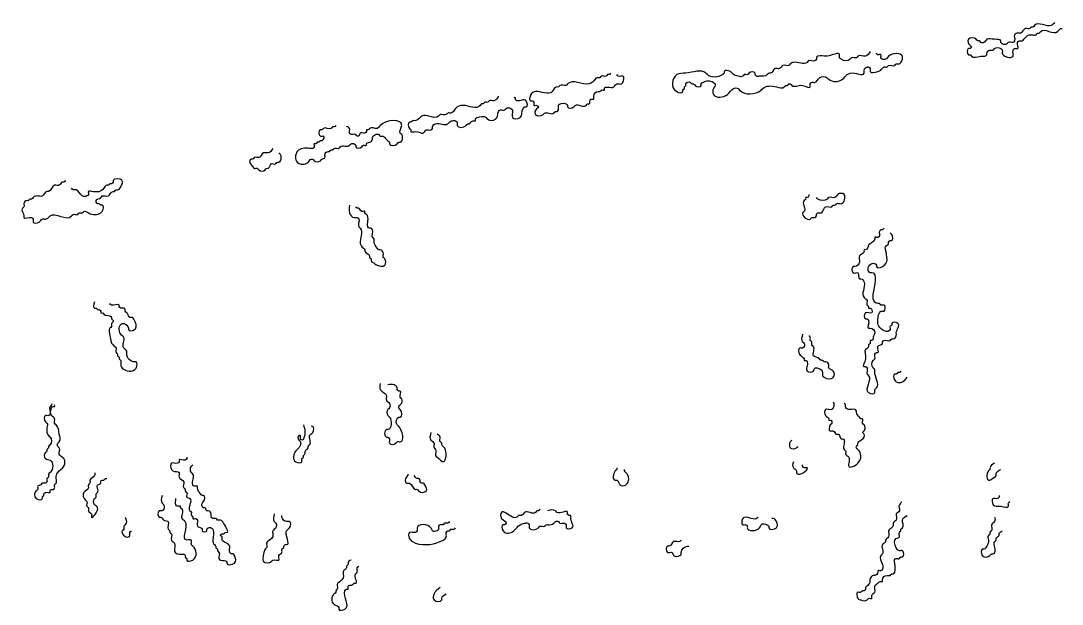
# Model space of a CAD drawing. Header units: metres. Extents: x 0 to 100, y 0 to 141.
# Drawn here: x 60.12 to 77.08, y 128.18 to 137.68 of the extents above; entities that cross this region are included whole.
import ezdxf

# ---------------------------------------------------------------- set-up
doc = ezdxf.new("R2010")
doc.units = ezdxf.units.M

msp = doc.modelspace()

# ---------------------------------------------------------------- linework, layer by layer
for points in [[(76.95, 137.65), (76.9, 137.6), (76.625, 137.6), (76.6, 137.575), (76.575, 137.575), (76.55, 137.55), (76.475, 137.55), (76.4, 137.475), (76.35, 137.475), (76.3, 137.45), (76.3, 137.35), (76.275, 137.325), (76.2, 137.325), (76.175, 137.3), (76.1, 137.3), (76.075, 137.325), (76.075, 137.35), (75.975, 137.375), (75.85, 137.375), (75.8, 137.325), (75.75, 137.325), (75.725, 137.35), (75.7, 137.35), (75.675, 137.375), (75.55, 137.375), (75.575, 137.275), (75.6, 137.25), (75.575, 137.225), (75.55, 137.225), (75.55, 137.125), (75.575, 137.125), (75.6, 137.1), (75.75, 137.1), (75.85, 137.125), (75.85, 137.15), (75.9, 137.2), (75.95, 137.2), (75.975, 137.225), (76.075, 137.225), (76.1, 137.2), (76.1, 137.15), (76.275, 137.1), (76.275, 137.2), (76.3, 137.225), (76.35, 137.225), (76.35, 137.325), (76.375, 137.35), (76.425, 137.35), (76.45, 137.375), (76.575, 137.45), (76.65, 137.45), (76.675, 137.475), (76.7, 137.475), (76.725, 137.5), (77, 137.5), (77.05, 137.55), (77.075, 137.55)], [(73.95, 137.175), (73.875, 137.1), (73.75, 137.1), (73.725, 137.075), (73.65, 137.075), (73.625, 137.05), (73.475, 137.05), (73.45, 137.075), (73.45, 137.125), (73.25, 137.1), (73.1, 137.1), (73.075, 137.075), (73.075, 137.05), (73.05, 137.025), (72.95, 137.025), (72.925, 137), (72.7, 137), (72.65, 136.975), (72.625, 136.95), (72.525, 136.95), (72.475, 136.9), (72.4, 136.9), (72.325, 136.825), (72.3, 136.825), (72.275, 136.8), (72.15, 136.775), (72.1, 136.775), (72.075, 136.8), (72.075, 136.825), (71.975, 136.825), (71.95, 136.8), (71.9, 136.8), (71.875, 136.775), (71.8, 136.775), (71.725, 136.8), (71.675, 136.85), (71.575, 136.85), (71.575, 136.825), (71.55, 136.8), (71.3, 136.8), (71.275, 136.825), (70.95, 136.825), (70.8, 136.8), (70.8, 136.525), (70.9, 136.525), (70.9, 136.55), (70.925, 136.575), (70.925, 136.6), (70.95, 136.625), (70.95, 136.65), (71.025, 136.675), (71.05, 136.65), (71.075, 136.65), (71.1, 136.625), (71.2, 136.625), (71.2, 136.65), (71.225, 136.675), (71.4, 136.675), (71.425, 136.65), (71.4, 136.575), (71.4, 136.475), (71.625, 136.475), (71.725, 136.575), (71.8, 136.575), (71.825, 136.55), (72.175, 136.55), (72.2, 136.575), (72.425, 136.6), (72.55, 136.6), (72.575, 136.625), (72.6, 136.625), (72.625, 136.65), (72.65, 136.65), (72.675, 136.625), (72.85, 136.625), (72.975, 136.6), (72.975, 136.65), (73, 136.675), (73.05, 136.675), (73.125, 136.75), (73.25, 136.75), (73.275, 136.725), (73.5, 136.725), (73.575, 136.8), (73.625, 136.825), (73.85, 136.825), (73.85, 136.875), (73.9, 136.925), (73.925, 136.925), (73.95, 136.9), (73.95, 136.85), (74.075, 136.85), (74.125, 136.875), (74.175, 136.925), (74.225, 136.925), (74.25, 136.95), (74.35, 136.95), (74.375, 136.975), (74.425, 136.975), (74.45, 137), (74.475, 137.1), (74.25, 137.1), (74.2, 137.05), (74.15, 137.05), (74.125, 137.075), (74.125, 137.125), (74.075, 137.125), (74.05, 137.15)], [(69.725, 136.825), (69.7, 136.8), (69.675, 136.8), (69.65, 136.775), (69.575, 136.775), (69.55, 136.75), (69.5, 136.75), (69.475, 136.725), (69.375, 136.65), (69.025, 136.65), (69, 136.625), (68.9, 136.625), (68.875, 136.6), (68.85, 136.6), (68.775, 136.525), (68.5, 136.525), (68.425, 136.475), (68.425, 136.375), (68.45, 136.375), (68.475, 136.35), (68.475, 136.3), (68.525, 136.3), (68.55, 136.275), (68.525, 136.25), (68.5, 136.15), (68.625, 136.15), (68.65, 136.175), (68.8, 136.175), (68.825, 136.2), (68.85, 136.2), (68.875, 136.225), (68.875, 136.3), (69, 136.325), (69.025, 136.3), (69.025, 136.275), (69.125, 136.275), (69.15, 136.3), (69.325, 136.3), (69.35, 136.325), (69.375, 136.325), (69.4, 136.4), (69.45, 136.4), (69.45, 136.45), (69.525, 136.525), (69.55, 136.525), (69.575, 136.55), (69.625, 136.55), (69.625, 136.575), (69.775, 136.6), (69.825, 136.65), (69.9, 136.65), (69.925, 136.675), (69.925, 136.775), (69.85, 136.775), (69.825, 136.8)], [(67.9, 136.45), (67.825, 136.375), (67.75, 136.375), (67.725, 136.35), (67.675, 136.35), (67.65, 136.325), (67.625, 136.325), (67.6, 136.3), (67.325, 136.3), (67.2, 136.25), (67.125, 136.175), (67.075, 136.175), (67.05, 136.15), (66.95, 136.15), (66.925, 136.125), (66.65, 136.125), (66.625, 136.1), (66.525, 136.05), (66.5, 136.05), (66.475, 136.025), (66.45, 136.025), (66.45, 135.925), (66.475, 135.9), (66.475, 135.875), (66.55, 135.875), (66.675, 135.85), (66.725, 135.9), (66.8, 135.9), (66.825, 135.925), (66.825, 135.95), (66.875, 136), (67.075, 136), (67.1, 136.025), (67.15, 136.05), (67.2, 136.05), (67.225, 136.025), (67.225, 135.975), (67.375, 135.975), (67.4, 136), (67.425, 136), (67.45, 136.025), (67.5, 136.05), (67.525, 136.05), (67.525, 136.075), (67.55, 136.1), (67.7, 136.1), (67.725, 136.075), (67.85, 136.075), (67.875, 136.1), (67.9, 136.2), (67.925, 136.225), (68, 136.225), (68.025, 136.25), (68.1, 136.25), (68.125, 136.225), (68.125, 136.1), (68.25, 136.1), (68.3, 136.25), (68.325, 136.275), (68.35, 136.275), (68.35, 136.375), (68.2, 136.375), (68.175, 136.4), (68.175, 136.425), (68.15, 136.425)], [(65.25, 135.975), (65.225, 135.95), (65.2, 135.95), (65.175, 135.925), (65.05, 135.925), (65.025, 135.9), (65, 135.9), (65, 135.8), (65.05, 135.8), (65.025, 135.725), (65, 135.725), (64.975, 135.7), (64.95, 135.7), (64.925, 135.675), (64.9, 135.675), (64.9, 135.625), (64.875, 135.6), (64.825, 135.6), (64.625, 135.55), (64.625, 135.375), (64.8, 135.375), (64.85, 135.425), (64.875, 135.425), (64.9, 135.4), (65, 135.4), (65.025, 135.425), (65.075, 135.45), (65.075, 135.5), (65.125, 135.55), (65.15, 135.55), (65.175, 135.575), (65.2, 135.575), (65.225, 135.6), (65.3, 135.6), (65.325, 135.625), (65.475, 135.65), (65.5, 135.675), (65.55, 135.675), (65.575, 135.65), (65.575, 135.625), (65.675, 135.625), (65.7, 135.65), (65.75, 135.65), (65.75, 135.675), (65.8, 135.7), (65.85, 135.75), (65.85, 135.775), (65.9, 135.825), (65.95, 135.825), (65.975, 135.8), (66.025, 135.8), (66.05, 135.775), (66.1, 135.725), (66.125, 135.7), (66.125, 135.675), (66.25, 135.675), (66.275, 135.7), (66.3, 135.7), (66.325, 135.725), (66.325, 135.825), (66.3, 135.85), (66.325, 135.975), (65.975, 135.975), (65.925, 135.925), (65.8, 135.925), (65.775, 135.9), (65.75, 135.9), (65.75, 135.875), (65.725, 135.85), (65.65, 135.85), (65.625, 135.8), (65.6, 135.8), (65.575, 135.825), (65.5, 135.825), (65.475, 135.85), (65.475, 135.925), (65.45, 135.95), (65.425, 135.95)], [(64.225, 135.6), (64.15, 135.525), (64.075, 135.525), (64, 135.45), (63.925, 135.45), (63.9, 135.425), (63.875, 135.425), (63.85, 135.4), (63.9, 135.3), (63.925, 135.275), (63.975, 135.275), (64, 135.25), (64.1, 135.25), (64.125, 135.275), (64.15, 135.275), (64.2, 135.35), (64.275, 135.35), (64.3, 135.375), (64.325, 135.375), (64.35, 135.4), (64.35, 135.5), (64.325, 135.525)], [(60.85, 135.075), (60.825, 135.05), (60.8, 135.05), (60.75, 135), (60.675, 135), (60.575, 134.9), (60.55, 134.9), (60.475, 134.825), (60.375, 134.825), (60.325, 134.8), (60.3, 134.775), (60.275, 134.775), (60.25, 134.75), (60.225, 134.75), (60.175, 134.7), (60.175, 134.65), (60.15, 134.625), (60.175, 134.5), (60.175, 134.475), (60.3, 134.475), (60.325, 134.45), (60.325, 134.4), (60.425, 134.4), (60.475, 134.45), (60.525, 134.45), (60.575, 134.475), (60.6, 134.5), (60.95, 134.5), (60.975, 134.525), (61.05, 134.525), (61.075, 134.55), (61.125, 134.55), (61.15, 134.575), (61.225, 134.55), (61.425, 134.55), (61.45, 134.575), (61.45, 134.675), (61.425, 134.675), (61.4, 134.7), (61.375, 134.7), (61.35, 134.725), (61.35, 134.75), (61.425, 134.8), (61.45, 134.825), (61.55, 134.825), (61.625, 134.9), (61.65, 134.9), (61.675, 134.925), (61.7, 134.925), (61.75, 134.975), (61.775, 135.075), (61.625, 135.075), (61.625, 135.05), (61.6, 135.025), (61.575, 135.025), (61.55, 135), (61.525, 135), (61.475, 134.95), (61.275, 134.9), (61.225, 134.9), (61.225, 134.85), (61.2, 134.825), (61.125, 134.825), (61.025, 134.925), (60.975, 134.925), (60.95, 134.95)], [(72.95, 134.85), (72.95, 134.825), (72.925, 134.8), (72.9, 134.8), (72.9, 134.775), (72.875, 134.75), (72.875, 134.575), (72.85, 134.55), (72.975, 134.45), (73, 134.475), (73.05, 134.475), (73.075, 134.5), (73.075, 134.525), (73.1, 134.55), (73.15, 134.55), (73.2, 134.625), (73.225, 134.65), (73.325, 134.65), (73.35, 134.675), (73.375, 134.675), (73.4, 134.7), (73.475, 134.7), (73.525, 134.85), (73.425, 134.85), (73.375, 134.8), (73.275, 134.8), (73.25, 134.775), (73.1, 134.775), (73.075, 134.8)], [(65.475, 134.675), (65.475, 134.55), (65.55, 134.475), (65.6, 134.475), (65.625, 134.45), (65.625, 134.325), (65.65, 134.3), (65.65, 134.05), (65.7, 133.975), (65.725, 133.95), (65.725, 133.925), (65.8, 133.85), (65.8, 133.825), (65.825, 133.8), (65.825, 133.775), (65.85, 133.75), (65.925, 133.7), (66.05, 133.7), (66.05, 133.8), (66.025, 133.825), (66.025, 133.9), (65.975, 133.95), (65.95, 133.95), (65.925, 133.975), (65.875, 134.075), (65.875, 134.125), (65.85, 134.15), (65.85, 134.275), (65.825, 134.3), (65.8, 134.3), (65.775, 134.325), (65.775, 134.425), (65.75, 134.525), (65.725, 134.55), (65.725, 134.575), (65.675, 134.575), (65.625, 134.625), (65.6, 134.625), (65.575, 134.65)], [(74.175, 134.3), (74.15, 134.275), (74.125, 134.275), (74.1, 134.25), (74.1, 134.175), (74.075, 134.15), (74.025, 134.15), (74.025, 134.125), (73.925, 134.025), (73.875, 133.95), (73.85, 133.95), (73.85, 133.925), (73.775, 133.85), (73.775, 133.75), (73.7, 133.675), (73.675, 133.675), (73.675, 133.575), (73.75, 133.575), (73.775, 133.475), (73.8, 133.475), (73.85, 133.425), (73.85, 133.175), (73.9, 133.125), (73.9, 133.05), (73.925, 133.025), (73.925, 133), (73.95, 133), (73.975, 132.925), (73.875, 132.925), (73.875, 132.825), (73.9, 132.825), (73.925, 132.8), (73.925, 132.675), (73.95, 132.675), (74.025, 132.6), (74, 132.525), (74, 132.5), (73.975, 132.475), (73.95, 132.475), (73.95, 132.425), (73.925, 132.4), (73.925, 132.375), (73.875, 132.325), (73.875, 132.175), (73.85, 132.05), (73.875, 132.05), (73.9, 132.025), (73.9, 131.925), (73.925, 131.9), (73.925, 131.625), (74.025, 131.625), (74.025, 131.675), (74.05, 131.7), (74.025, 131.975), (74.025, 132), (74, 132.025), (74, 132.15), (74.025, 132.175), (74.025, 132.25), (74.05, 132.275), (74.075, 132.275), (74.075, 132.375), (74.15, 132.425), (74.15, 132.45), (74.175, 132.475), (74.275, 132.475), (74.3, 132.5), (74.325, 132.5), (74.375, 132.55), (74.375, 132.6), (74.4, 132.75), (74.3, 132.75), (74.3, 132.725), (74.275, 132.7), (74.275, 132.65), (74.25, 132.625), (74.2, 132.625), (74.075, 132.75), (74.075, 132.775), (74.1, 132.925), (74.125, 132.95), (74.175, 132.95), (74.175, 133.05), (74.125, 133.05), (74.1, 133.075), (74.075, 133.075), (74, 133.15), (74, 133.225), (73.975, 133.575), (73.95, 133.575), (73.925, 133.6), (73.925, 133.675), (73.975, 133.725), (74.025, 133.725), (74.05, 133.7), (74.05, 133.675), (74.15, 133.675), (74.2, 133.95), (74.2, 134), (74.25, 134.05), (74.25, 134.075), (74.275, 134.1), (74.3, 134.1), (74.3, 134.2), (74.275, 134.225)], [(61.325, 133.1), (61.325, 133), (61.35, 133), (61.375, 132.975), (61.4, 132.975), (61.425, 132.95), (61.425, 132.925), (61.45, 132.925), (61.475, 132.9), (61.575, 132.875), (61.6, 132.85), (61.6, 132.825), (61.625, 132.8), (61.625, 132.775), (61.6, 132.75), (61.6, 132.7), (61.575, 132.675), (61.575, 132.55), (61.625, 132.4), (61.675, 132.35), (61.675, 132.275), (61.7, 132.25), (61.7, 132.225), (61.725, 132.2), (61.725, 132.175), (61.75, 132.15), (61.75, 132.1), (61.775, 132.025), (62, 132.025), (62, 132.125), (61.975, 132.125), (61.85, 132.25), (61.85, 132.3), (61.8, 132.35), (61.8, 132.525), (61.75, 132.575), (61.775, 132.75), (61.8, 132.75), (61.875, 132.675), (61.875, 132.65), (61.975, 132.65), (61.975, 132.8), (61.925, 132.85), (61.9, 132.85), (61.875, 132.875), (61.85, 132.925), (61.825, 132.95), (61.825, 132.975), (61.8, 133), (61.75, 133), (61.725, 133.025), (61.725, 133.05), (61.6, 133.05), (61.575, 133.075)], [(72.85, 132.575), (72.85, 132.45), (72.875, 132.425), (72.875, 132.375), (72.85, 132.35), (72.8, 132.35), (72.8, 132.25), (72.825, 132.225), (72.85, 132.2), (72.875, 132.175), (72.875, 132.15), (72.9, 132.15), (72.925, 132.125), (72.925, 131.975), (73.025, 131.975), (73.05, 132.025), (73.1, 132.025), (73.175, 131.95), (73.175, 131.9), (73.2, 131.875), (73.35, 131.875), (73.35, 131.975), (73.275, 132.025), (73.275, 132.075), (73.225, 132.125), (73.2, 132.125), (73.175, 132.15), (73.15, 132.15), (73.125, 132.175), (73.025, 132.225), (73.025, 132.375), (73, 132.4), (73, 132.45), (72.975, 132.475), (72.975, 132.525), (72.95, 132.55)], [(74.45, 131.975), (74.425, 131.95), (74.4, 131.95), (74.375, 131.925), (74.35, 131.925), (74.35, 131.825), (74.375, 131.8), (74.475, 131.8), (74.55, 131.875)], [(65.975, 131.775), (65.975, 131.675), (66.075, 131.575), (66.075, 131.5), (66.125, 131.45), (66.125, 131.375), (66.1, 131.35), (66.1, 131.25), (66.125, 131.225), (66.1, 131.025), (66.075, 131.025), (66.075, 130.9), (66.1, 130.9), (66.125, 130.875), (66.125, 130.8), (66.225, 130.8), (66.25, 130.825), (66.3, 130.825), (66.275, 131.075), (66.25, 131.1), (66.25, 131.2), (66.275, 131.225), (66.3, 131.225), (66.3, 131.35), (66.275, 131.375), (66.275, 131.4), (66.3, 131.425), (66.325, 131.525), (66.3, 131.55), (66.3, 131.65), (66.275, 131.65), (66.25, 131.675), (66.25, 131.7), (66.2, 131.75), (66.1, 131.75)], [(60.625, 131.45), (60.625, 131.425), (60.6, 131.4), (60.6, 131.275), (60.575, 131.25), (60.525, 131.25), (60.525, 131.15), (60.55, 131.125), (60.55, 131.05), (60.575, 130.925), (60.6, 130.9), (60.6, 130.775), (60.575, 130.75), (60.575, 130.725), (60.55, 130.7), (60.55, 130.675), (60.525, 130.65), (60.525, 130.55), (60.6, 130.525), (60.6, 130.325), (60.575, 130.3), (60.575, 130.25), (60.55, 130.225), (60.55, 130.175), (60.525, 130.15), (60.475, 130.15), (60.45, 130.125), (60.4, 130.1), (60.4, 130.05), (60.375, 130.025), (60.375, 129.9), (60.475, 129.9), (60.475, 129.925), (60.5, 129.95), (60.5, 129.975), (60.575, 130), (60.6, 130), (60.6, 130.025), (60.625, 130.05), (60.65, 130.05), (60.675, 130.075), (60.675, 130.125), (60.7, 130.15), (60.7, 130.225), (60.725, 130.325), (60.825, 130.425), (60.825, 130.55), (60.75, 130.625), (60.75, 130.725), (60.725, 130.75), (60.725, 130.8), (60.75, 130.825), (60.75, 130.95), (60.7, 131.1), (60.675, 131.125), (60.675, 131.2), (60.625, 131.25), (60.625, 131.375), (60.65, 131.4), (60.675, 131.4), (60.675, 131.425)], [(73.35, 131.475), (73.35, 131.375), (73.325, 131.35), (73.225, 131.35), (73.225, 131.25), (73.275, 131.2), (73.275, 131.175), (73.3, 131.175), (73.325, 131.125), (73.3, 131.1), (73.3, 131), (73.35, 131), (73.4, 130.95), (73.425, 130.95), (73.45, 130.925), (73.475, 130.875), (73.5, 130.875), (73.525, 130.85), (73.525, 130.7), (73.55, 130.675), (73.55, 130.625), (73.6, 130.575), (73.6, 130.425), (73.75, 130.475), (73.75, 130.7), (73.725, 130.725), (73.725, 130.75), (73.75, 130.775), (73.75, 130.8), (73.8, 130.85), (73.85, 130.95), (73.825, 130.975), (73.85, 131), (73.85, 131.1), (73.825, 131.125), (73.825, 131.2), (73.8, 131.2), (73.775, 131.225), (73.725, 131.3), (73.725, 131.325), (73.7, 131.35), (73.6, 131.35), (73.55, 131.4), (73.55, 131.425), (73.525, 131.45)], [(64.725, 131.1), (64.725, 130.875), (64.7, 130.85), (64.675, 130.875), (64.675, 130.925), (64.65, 130.925), (64.65, 130.85), (64.675, 130.825), (64.675, 130.775), (64.625, 130.7), (64.6, 130.675), (64.6, 130.5), (64.7, 130.5), (64.7, 130.55), (64.725, 130.575), (64.725, 130.6), (64.75, 130.625), (64.75, 130.65), (64.775, 130.7), (64.8, 130.725), (64.8, 130.75), (64.825, 130.775), (64.825, 130.925), (64.875, 130.975), (64.875, 131.075), (64.85, 131.075)], [(66.8, 130.975), (66.8, 130.85), (66.85, 130.8), (66.85, 130.725), (66.875, 130.7), (66.875, 130.6), (66.9, 130.575), (67, 130.5), (67, 130.75), (66.975, 130.775), (66.975, 130.8), (66.95, 130.825), (66.95, 130.9), (66.9, 130.95)], [(72.675, 130.85), (72.65, 130.825), (72.65, 130.725), (72.75, 130.725), (72.775, 130.75)], [(62.825, 130.575), (62.825, 130.55), (62.8, 130.525), (62.7, 130.525), (62.7, 130.5), (62.675, 130.475), (62.575, 130.475), (62.575, 130.375), (62.6, 130.35), (62.7, 130.325), (62.7, 130.25), (62.775, 130.175), (62.775, 130.075), (62.8, 130.05), (62.8, 130.025), (62.825, 130), (62.825, 129.925), (62.875, 129.9), (62.875, 129.7), (62.9, 129.675), (62.9, 129.625), (62.925, 129.6), (62.925, 129.575), (62.975, 129.575), (63, 129.55), (63, 129.45), (63.075, 129.4), (63.075, 129.375), (63.15, 129.375), (63.15, 129.4), (63.175, 129.425), (63.225, 129.425), (63.25, 129.4), (63.25, 129.225), (63.275, 129.15), (63.3, 129.125), (63.3, 129.1), (63.325, 129.075), (63.325, 129.05), (63.35, 129.025), (63.35, 128.925), (63.375, 128.9), (63.475, 128.875), (63.475, 128.85), (63.6, 128.85), (63.6, 128.975), (63.575, 129), (63.55, 129), (63.525, 129.025), (63.525, 129.125), (63.475, 129.175), (63.425, 129.2), (63.4, 129.225), (63.4, 129.275), (63.375, 129.3), (63.4, 129.325), (63.425, 129.325), (63.45, 129.35), (63.475, 129.35), (63.425, 129.5), (63.375, 129.55), (63.325, 129.55), (63.3, 129.575), (63.25, 129.575), (63.225, 129.6), (63.225, 129.65), (63.175, 129.7), (63.15, 129.7), (63.125, 129.75), (63.1, 129.75), (63.075, 129.775), (63.075, 129.825), (63.1, 129.85), (63.1, 129.95), (63.075, 129.95), (63.05, 129.975), (63, 130.075), (63, 130.1), (62.95, 130.1), (62.925, 130.125), (62.925, 130.3), (62.9, 130.325), (62.9, 130.425), (62.925, 130.45)], [(69.825, 130.4), (69.825, 130.375), (69.8, 130.35), (69.8, 130.2), (69.825, 130.2), (69.875, 130.125), (69.975, 130.125), (69.975, 130.325), (69.95, 130.35), (69.95, 130.375)], [(72.7, 130.5), (72.7, 130.4), (72.75, 130.35), (72.75, 130.325), (72.775, 130.3), (72.925, 130.4), (72.875, 130.4), (72.85, 130.425), (72.85, 130.45)], [(75.975, 130.475), (75.9, 130.4), (75.9, 130.375), (75.875, 130.35), (75.875, 130.2), (75.975, 130.25), (76, 130.275), (76, 130.3), (76.075, 130.375)], [(61.325, 130.325), (61.325, 130.275), (61.25, 130.2), (61.25, 130.15), (61.225, 130.125), (61.225, 130.075), (61.15, 130), (61.175, 129.875), (61.2, 129.85), (61.2, 129.775), (61.225, 129.75), (61.225, 129.7), (61.275, 129.65), (61.275, 129.6), (61.375, 129.75), (61.325, 129.8), (61.325, 129.9), (61.35, 129.925), (61.35, 129.975), (61.375, 130), (61.375, 130.125), (61.425, 130.15), (61.425, 130.175), (61.45, 130.2), (61.475, 130.2), (61.5, 130.225), (61.525, 130.225)], [(66.425, 130.3), (66.425, 130.275), (66.4, 130.25), (66.4, 130.15), (66.45, 130.15), (66.55, 130.05), (66.575, 130.05), (66.6, 130.025), (66.725, 130.025), (66.7, 130.125), (66.675, 130.15), (66.65, 130.15), (66.625, 130.175), (66.625, 130.2), (66.6, 130.225), (66.575, 130.225), (66.525, 130.275)], [(62.425, 129.95), (62.425, 129.825), (62.45, 129.8), (62.45, 129.725), (62.425, 129.7), (62.375, 129.7), (62.375, 129.6), (62.4, 129.6), (62.45, 129.55), (62.525, 129.525), (62.525, 129.4), (62.55, 129.375), (62.55, 129.35), (62.575, 129.325), (62.575, 129.225), (62.625, 129.175), (62.625, 129.05), (62.675, 129), (62.8, 128.975), (62.8, 128.95), (62.825, 128.925), (62.825, 128.9), (62.925, 128.9), (62.925, 129.125), (62.9, 129.15), (62.9, 129.225), (62.825, 129.225), (62.8, 129.525), (62.75, 129.575), (62.75, 129.725), (62.725, 129.75), (62.725, 129.775), (62.675, 129.775), (62.65, 129.8), (62.65, 129.9)], [(74.45, 129.85), (74.45, 129.825), (74.425, 129.8), (74.425, 129.7), (74.375, 129.65), (74.375, 129.55), (74.325, 129.5), (74.325, 129.475), (74.3, 129.425), (74.25, 129.375), (74.25, 129.275), (74.2, 129.225), (74.2, 129.2), (74.15, 129.15), (74.15, 129), (74.125, 128.975), (74.15, 128.825), (74.15, 128.75), (74.125, 128.725), (74.075, 128.725), (74.075, 128.7), (74.025, 128.65), (74, 128.65), (73.95, 128.6), (73.925, 128.5), (73.875, 128.45), (73.875, 128.425), (73.85, 128.4), (73.825, 128.4), (73.8, 128.375), (73.75, 128.375), (73.75, 128.275), (73.8, 128.25), (73.9, 128.25), (73.925, 128.275), (73.975, 128.275), (73.975, 128.325), (74.025, 128.375), (74.025, 128.475), (74.075, 128.525), (74.125, 128.55), (74.15, 128.55), (74.15, 128.575), (74.225, 128.65), (74.275, 128.65), (74.3, 128.675), (74.325, 128.675), (74.35, 128.7), (74.375, 128.925), (74.425, 128.925), (74.45, 128.95), (74.475, 128.95), (74.475, 129.05), (74.425, 129.05), (74.375, 129.1), (74.375, 129.25), (74.425, 129.275), (74.425, 129.35), (74.45, 129.375), (74.45, 129.4), (74.475, 129.425), (74.475, 129.55), (74.55, 129.625)], [(76.05, 129.95), (76.05, 129.925), (76.025, 129.9), (75.95, 129.9), (75.95, 129.8), (76.075, 129.775), (76.2, 129.775), (76.2, 129.825), (76.225, 129.85)], [(68.575, 129.725), (68.55, 129.7), (68.525, 129.7), (68.5, 129.675), (68.325, 129.675), (68.275, 129.625), (68.225, 129.625), (68.2, 129.6), (68.125, 129.6), (67.95, 129.675), (67.95, 129.575), (68.025, 129.5), (68, 129.475), (67.975, 129.475), (67.975, 129.375), (68.15, 129.375), (68.25, 129.475), (68.325, 129.5), (68.375, 129.5), (68.4, 129.475), (68.4, 129.425), (68.55, 129.425), (68.575, 129.45), (68.65, 129.45), (68.675, 129.475), (68.7, 129.475), (68.8, 129.5), (68.825, 129.525), (68.875, 129.525), (68.9, 129.5), (68.975, 129.5), (69, 129.475), (69, 129.425), (69.1, 129.425), (69.075, 129.6), (69.075, 129.625), (69.05, 129.625), (69.025, 129.65), (69.025, 129.675), (68.85, 129.675), (68.825, 129.7), (68.7, 129.7)], [(61.825, 129.6), (61.825, 129.475), (61.8, 129.45), (61.8, 129.4), (61.775, 129.375), (61.875, 129.275), (61.9, 129.3), (61.9, 129.35), (61.925, 129.375)], [(64.25, 129.65), (64.25, 129.525), (64.275, 129.5), (64.275, 129.425), (64.225, 129.375), (64.225, 129.275), (64.125, 129.175), (64.125, 129.1), (64.1, 129.075), (64.075, 129), (64.075, 128.875), (64.2, 128.875), (64.225, 128.9), (64.325, 128.9), (64.325, 128.975), (64.375, 129.025), (64.375, 129.075), (64.4, 129.1), (64.425, 129.15), (64.45, 129.15), (64.45, 129.375), (64.5, 129.425), (64.5, 129.525), (64.45, 129.525), (64.375, 129.6), (64.375, 129.625)], [(67.1, 129.525), (67.075, 129.5), (67.025, 129.5), (67, 129.475), (66.95, 129.475), (66.925, 129.45), (66.925, 129.4), (66.9, 129.375), (66.825, 129.375), (66.8, 129.425), (66.575, 129.425), (66.575, 129.375), (66.55, 129.35), (66.45, 129.35), (66.45, 129.25), (66.5, 129.2), (66.95, 129.2), (67, 129.225), (67.05, 129.275), (67.05, 129.35), (67.075, 129.375), (67.1, 129.375), (67.125, 129.4), (67.175, 129.4), (67.2, 129.425)], [(72.125, 129.6), (72.1, 129.575), (71.875, 129.575), (71.875, 129.475), (71.925, 129.475), (71.95, 129.45), (71.95, 129.425), (72.15, 129.425), (72.175, 129.475), (72.275, 129.475), (72.3, 129.45), (72.3, 129.425), (72.425, 129.425), (72.425, 129.525), (72.375, 129.575), (72.35, 129.575)], [(75.975, 129.6), (75.975, 129.525), (75.925, 129.475), (75.925, 129.375), (75.9, 129.35), (75.9, 129.325), (75.875, 129.3), (75.875, 129.225), (75.85, 129.125), (75.8, 129.075), (75.775, 129.075), (75.775, 128.975), (75.9, 128.975), (75.925, 129), (75.95, 129), (75.975, 129.125), (75.975, 129.2), (76, 129.225), (76, 129.25), (76.05, 129.3), (76.05, 129.325), (76.1, 129.375)], [(70.875, 129.225), (70.85, 129.2), (70.75, 129.2), (70.675, 129.125), (70.65, 129.125), (70.65, 129.025), (70.725, 129.025), (70.75, 128.975), (70.85, 128.975), (70.875, 129), (70.875, 129.025), (70.975, 129.125), (71, 129.125)], [(65.5, 128.9), (65.45, 128.85), (65.45, 128.825), (65.425, 128.8), (65.425, 128.775), (65.375, 128.725), (65.375, 128.65), (65.35, 128.575), (65.275, 128.5), (65.275, 128.425), (65.25, 128.4), (65.25, 128.375), (65.225, 128.35), (65.225, 128.175), (65.3, 128.125), (65.3, 128.1), (65.4, 128.1), (65.4, 128.4), (65.425, 128.425), (65.45, 128.425), (65.45, 128.475), (65.525, 128.5), (65.55, 128.525), (65.575, 128.525), (65.575, 128.675), (65.6, 128.7), (65.6, 128.775), (65.625, 128.8)], [(66.95, 128.45), (66.85, 128.35), (66.85, 128.25), (66.975, 128.25), (66.975, 128.275), (67.05, 128.35)]]:
    msp.add_spline(points, degree=3)

doc.saveas('drawing.dxf')
